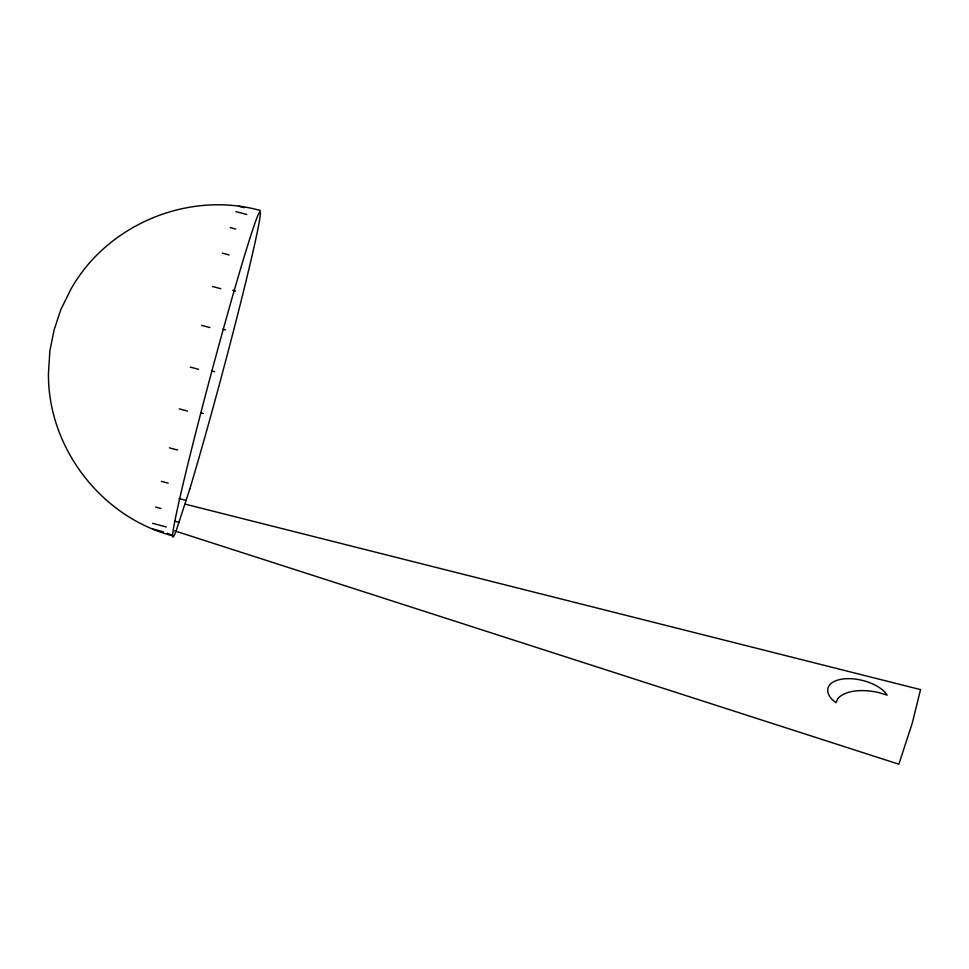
<?xml version="1.0" encoding="UTF-8"?>
<svg xmlns="http://www.w3.org/2000/svg" width="969" height="969" viewBox="0 0 969 969"><rect width="100%" height="100%" fill="white"/><g stroke="black" fill="none" stroke-linecap="round" stroke-linejoin="round"><path stroke-width="1.45" d="M260.286 210.491C188.737 190.518 107.293 224.372 70.943 289.137L60.841 309.62L54.155 329.775L49.891 350.657L48.45 373.38C47.675 447.666 101.382 517.616 173.366 536.002L167.431 533.168M185.236 504.159L920.55 689.625L912.241 723.201L898.869 764.214L174.59 530.83M238.677 206.203L244.164 207.681M235.83 211.581L246.816 214.524M230.234 227.594L235.721 229.059M222.276 253.139L229.144 254.968M232.742 290.24L235.491 290.966M212.502 286.485L220.75 288.677M222.894 329.194L225.632 329.932M201.576 325.354L209.825 327.558M211.92 370.982L214.67 371.708M190.251 367.106L198.488 369.298M200.583 412.721L203.333 413.46M179.277 408.882L187.514 411.086M169.418 447.848L177.654 450.052M161.351 481.339L168.206 483.168M179.083 498.563L186.157 500.452M155.609 507.078L161.096 508.543M152.593 523.308L166.317 526.979M152.508 528.941L163.495 531.872M174.88 521.116L179.059 522.509M189.9 488.667L176.237 530.576A168.461 5.33 -75 0 1 215.239 358.591A168.461 5.33 -75 0 1 258.493 225.934A168.461 5.33 -75 0 1 189.9 488.667M837.858 698.625L835.944 702.67L832.371 699.739A31.589 15.94 13.9 0 1 842.243 679.087A31.589 15.94 13.9 0 1 884.818 692.023L887.132 695.124L878.738 692.581A40.468 20.422 13.9 0 0 837.858 698.625"/></g></svg>
